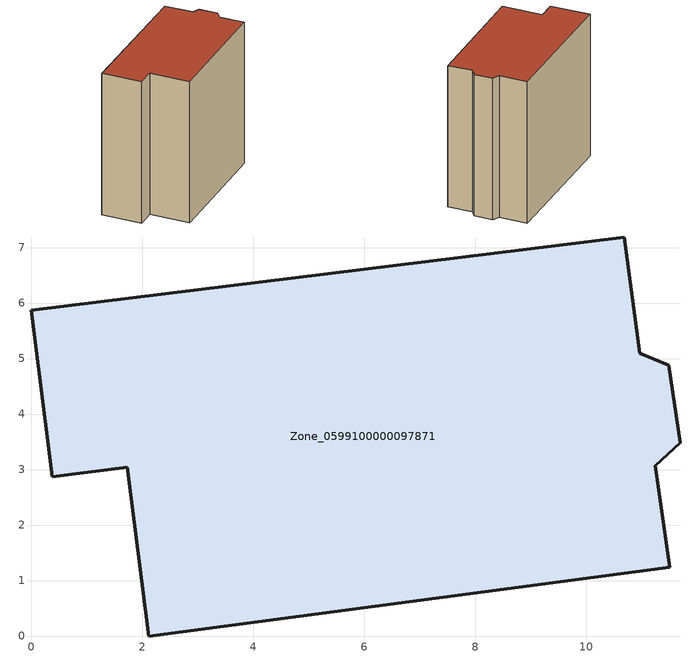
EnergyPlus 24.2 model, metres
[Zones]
Zone_0599100000097871
 floor ground (C_G): 11.24,3.07 11.5,1.24 2.12,0 1.73,3.04 0.38,2.87 0,5.87 10.68,7.19 10.96,5.1 11.49,4.88 11.69,3.48 z0
 wall outside (C_F): 10.68,7.19 0,5.87 0.38,2.87 1.73,3.04 2.12,0 11.5,1.24 11.24,3.07 11.69,3.48 11.49,4.88 10.96,5.1 10.68,7.19 z0:11.16
 roof outside (C_R): 10.96,5.1 10.68,7.19 0,5.87 0.38,2.87 1.73,3.04 2.12,0 11.5,1.24 11.24,3.07 11.69,3.48 11.49,4.88 z11.16
[BUILDING]
Pand.0599100000097871: North Axis=0; Terrain=City; Loads Convergence Tolerance Value=0.04; Temperature Convergence Tolerance Value=0.4; Solar Distribution=FullExterior; Maximum Number of Warmup Days=25; Minimum Number of Warmup Days=1
[Site:Location]
Rotterdam.The.Hague.AP_ZH_NLD Design_Conditions: Latitude=51.96; Longitude=4.45; Time Zone=1; Elevation=-4.5
[SITE:GROUNDTEMPERATURE:BUILDINGSURFACE]
18, 18, 18, 18, 18, 18, 18, 18, 18, 18, 18, 18
[MATERIAL] Thermal Absorptance=0.9; Solar Absorptance=0.7; Visible Absorptance=0.7
Name | Roughness | Thickness | Conductivity | Density | Specific Heat
G.TI.1946 | MediumSmooth | 0.15 | 1 | 540 | 1210
F.TI.1946 | Rough | 0.3 | 0.857143 | 1920 | 840
R.TI.1946 | MediumRough | 0.2 | 0.1 | 1500 | 1000
[CONSTRUCTION]
C_G: G.TI.1946
C_F: F.TI.1946
C_R: R.TI.1946
[ZONE]
Zone_0599100000097871: Type=1; Multiplier=1; Ceiling Height=Autocalculate; Volume=Autocalculate; Floor Area=autocalculate; Part of Total Floor Area=Yes
[ZONEINFILTRATION:DESIGNFLOWRATE]
Infil_Zone_0599100000097871: Zone or ZoneList or Space or SpaceList=Zone_0599100000097871; Schedule=AlwaysOn; Design Flow Rate Calculation Method=Flow/Area; Flow Rate per Floor Area=0.003; Constant Term Coefficient=1; Temperature Term Coefficient=0; Velocity Term Coefficient=0; Velocity Squared Term Coefficient=0
[HVACTEMPLATE:ZONE:IDEALLOADSAIRSYSTEM]
Zone_0599100000097871: Maximum Heating Supply Air Temperature=50; Minimum Cooling Supply Air Temperature=13; Maximum Heating Supply Air Humidity Ratio=0.0156; Minimum Cooling Supply Air Humidity Ratio=0.0077; Heating Limit=NoLimit; Cooling Limit=NoLimit; Dehumidification Control Type=ConstantSensibleHeatRatio; Cooling Sensible Heat Ratio=0.7; Dehumidification Setpoint=60; Humidification Control Type=None; Humidification Setpoint=30; Outdoor Air Method=None; Outdoor Air Flow Rate per Person=0.00944; Outdoor Air Flow Rate per Zone Floor Area=0; Outdoor Air Flow Rate per Zone=0; Demand Controlled Ventilation Type=None; Outdoor Air Economizer Type=NoEconomizer; Heat Recovery Type=None; Sensible Heat Recovery Effectiveness=0.7; Latent Heat Recovery Effectiveness=0.65
[ZONECONTROL:THERMOSTAT]
ThermostatControl_Zone_0599100000097871: Zone or ZoneList=Zone_0599100000097871; Control Type Schedule=DualSetpointControlType; Control 1=Thermostat_Zone_0599100000097871; Temperature Difference Between Cutout And Setpoint=0
[THERMOSTATSETPOINT:DUALSETPOINT]
Thermostat_Zone_0599100000097871: Heating Setpoint Temperature Schedule=HeatingSetpoint_Zone_0599100000097871; Cooling Setpoint Temperature Schedule=CoolingSetpoint_Zone_0599100000097871
[SCHEDULE:COMPACT]
HeatingSetpoint_Zone_0599100000097871: Through: 12/31, For: AllDays, Until: 24:00, 21
CoolingSetpoint_Zone_0599100000097871: Through: 12/31, For: AllDays, Until: 24:00, 24
DualSetpointControlType: Through: 12/31, For: AllDays, Until: 24:00, 4
AlwaysOn: Through: 12/31, For: AllDays, Until: 24:00, 1
